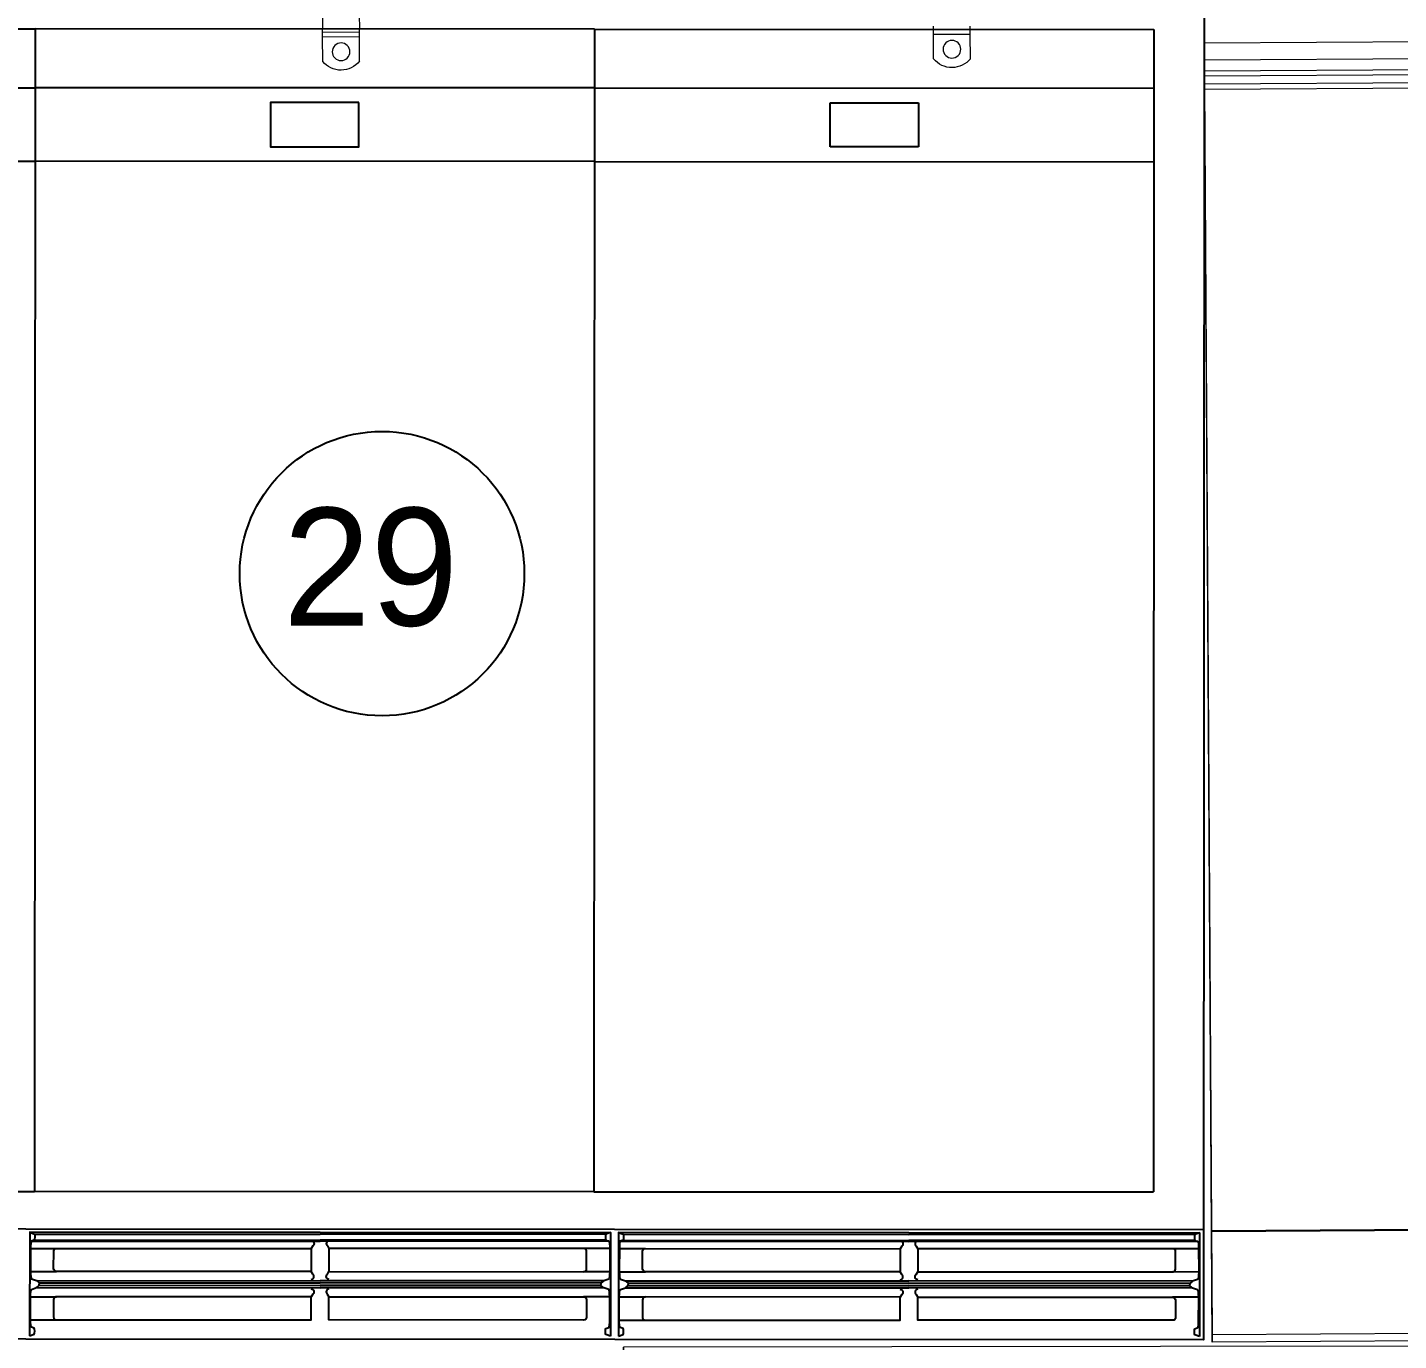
# Model space of a CAD drawing. Header units: millimetres. Extents: x -34838 to 729576, y -214038 to 121482.
# Drawn here: x 603208 to 604139, y -48211 to -47318 of the extents above; entities that cross this region are included whole.
import ezdxf

# ---------------------------------------------------------------- set-up
doc = ezdxf.new("R2010")
doc.units = ezdxf.units.MM
doc.header["$MEASUREMENT"] = 0
doc.layers.add('OBL. ЕЛЕКТР.', color=30, linetype='Continuous')
doc.layers.add('OBORUD-Plosk', color=1, linetype='Continuous')
doc.layers.add('S-Prof__Обладнання__Обладнання для водопостачання та каналізації', color=130, linetype='Continuous', lineweight=5)

# ---------------------------------------------------------------- blocks, each defined once
blk = doc.blocks.new('A$C00906D56')
at = {"layer": 'OBORUD-Plosk', "color": 0, "linetype": 'Continuous', "lineweight": 0, "extrusion": (1.77538e-18, 0.017452, 0.999848)}
for p, q in [((-157.47, 380.51), (-153.35, 1209.23)), ((-153.35, 1214.16), (-153.72, 1141.04)), ((626.74, 1210.29), (-153.35, 1214.16)), ((-153.35, 1209.23), (-153.35, 1214.16)), ((626.74, 1205.35), (-153.35, 1209.23)), ((626.74, 1210.29), (626.38, 1137.16)), ((626.74, 1205.35), (626.74, 1210.29)), ((622.62, 376.63), (626.74, 1205.35)), ((-153.72, 1140.36), (-157.81, 316.51)), ((626.38, 1137.16), (-153.72, 1141.04)), ((-153.72, 1141.04), (-153.72, 1140.36)), ((626.38, 1136.48), (-153.72, 1140.36)), ((626.38, 1136.48), (622.28, 312.64)), ((626.38, 1137.16), (626.38, 1136.48)), ((-157.47, 383.84), (-157.81, 315.6)), ((-157.47, 380.51), (-157.47, 383.84)), ((-157.47, 383.84), (622.62, 379.97)), ((-157.62, 354.19), (-157.52, 374.98)), ((-157.52, 374.98), (232.53, 373.04)), ((-157.52, 374.98), (-157.52, 371.73)), ((622.6, 376.63), (-157.47, 380.51)), ((232.43, 352.25), (232.53, 373.04)), ((232.43, 352.25), (232.53, 373.04)), ((232.53, 373.04), (232.53, 369.79)), ((232.53, 373.04), (622.58, 371.11)), ((232.53, 373.04), (232.53, 369.79)), ((622.28, 311.72), (622.62, 379.97)), ((622.62, 376.63), (622.6, 376.63)), ((622.62, 379.97), (622.62, 376.63)), ((-157.52, 371.73), (-157.8, 314.17)), ((-157.8, 315.6), (-157.57, 364.36)), ((-157.57, 364.36), (-157.62, 353.61)), ((-157.57, 364.36), (232.48, 362.42)), ((-157.52, 371.73), (232.53, 369.79)), ((232.53, 369.79), (232.24, 312.24)), ((232.53, 369.79), (232.24, 312.24)), ((232.53, 369.79), (622.58, 367.86)), ((622.58, 367.86), (622.29, 310.3)), ((622.47, 350.31), (622.58, 371.11)), ((622.58, 371.11), (622.58, 371.11)), ((622.58, 371.11), (622.58, 367.86)), ((232.24, 313.05), (232.48, 362.42)), ((232.24, 313.05), (232.48, 362.42)), ((232.48, 362.42), (232.42, 351.67)), ((232.48, 362.42), (232.42, 351.67)), ((232.48, 362.42), (622.52, 360.48)), ((622.29, 311.11), (622.52, 360.48)), ((622.52, 360.48), (622.47, 349.73)), ((-157.62, 353.2), (232.42, 351.26)), ((232.42, 351.26), (622.47, 349.32)), ((622.47, 349.32), (622.47, 349.32)), ((-59.22, 332.92), (-59.32, 314.4)), ((-59.22, 332.21), (-59.31, 314.4)), ((-59.22, 332.21), (-59.22, 332.92)), ((-59.22, 332.92), (133.85, 331.96)), ((133.85, 331.25), (-59.22, 332.21)), ((133.85, 331.96), (133.76, 313.44)), ((133.76, 312.73), (133.85, 331.25)), ((133.85, 331.96), (133.85, 331.25)), ((330.82, 330.99), (330.73, 312.46)), ((330.82, 330.27), (330.73, 312.46)), ((330.82, 330.27), (330.82, 330.99)), ((330.82, 330.99), (523.9, 330.03)), ((523.9, 329.31), (330.82, 330.27)), ((523.9, 330.03), (523.8, 311.5)), ((523.8, 310.79), (523.9, 329.31)), ((523.9, 330.03), (523.9, 329.31)), ((622.28, 312.64), (-157.81, 316.51)), ((-157.81, 316.51), (-157.81, 315.6)), ((-157.81, 315.6), (200.54, 313.81)), ((-157.8, 314.99), (-157.8, 315.6)), ((-157.8, 314.99), (203.28, 313.19)), ((-157.8, 314.17), (-157.8, 314.99)), ((-157.8, 314.17), (-59.32, 313.68)), ((-59.32, 313.68), (-59.32, 314.4)), ((-59.31, 314.4), (-59.32, 313.68)), ((-59.32, 314.4), (133.76, 313.44)), ((133.76, 313.44), (133.76, 312.73)), ((133.76, 312.73), (232.24, 312.24)), ((200.54, 314.28), (200.54, 313.31)), ((200.54, 313.81), (263.92, 313.5)), ((203.28, 313.19), (232.24, 313.05)), ((207.85, 313.4), (256.61, 313.16)), ((256.61, 312.9), (207.85, 313.14)), ((207.86, 314.37), (256.61, 314.13)), ((256.61, 313.88), (207.86, 314.12)), ((232.24, 313.02), (232.24, 313.05)), ((232.24, 313.05), (261.18, 312.91)), ((232.24, 313.02), (232.24, 313.05)), ((232.24, 312.24), (232.24, 313.02)), ((232.24, 312.24), (232.24, 313.02)), ((232.24, 312.24), (330.73, 311.75)), ((261.18, 312.91), (622.29, 311.11)), ((263.93, 313.97), (263.92, 312.99)), ((263.92, 313.5), (622.28, 311.72)), ((330.73, 311.75), (330.73, 312.46)), ((330.73, 312.46), (330.73, 311.75)), ((330.73, 312.46), (523.8, 311.5)), ((523.8, 311.5), (523.8, 310.79)), ((523.8, 310.79), (622.29, 310.3)), ((622.28, 312.64), (622.28, 311.72)), ((622.29, 310.3), (622.29, 311.11))]:
    blk.add_line(p, q, dxfattribs=at)
at = {"layer": 'OBORUD-Plosk', "color": 0, "linetype": 'Continuous', "lineweight": 0, "extrusion": (5.25214e-13, -2.57223e-15, -1)}
for centre in [(-157.62, 354.17), (232.43, 352.23), (232.43, 352.23), (622.47, 350.3)]:
    blk.add_ellipse(centre, major_axis=(-0.005, -0.975), ratio=0.000087, start_param=-0.953808, end_param=1.586931, dxfattribs=at)
at = {"layer": 'OBORUD-Plosk', "color": 0, "linetype": 'Continuous', "lineweight": 0, "extrusion": (-2.7274e-17, -5.4886e-15, -1)}
blk.add_ellipse((207.86, 314.25), major_axis=(-7.31, 0.04), ratio=0.017452, start_param=0, end_param=1.570709, dxfattribs=at)
at = {"layer": 'OBORUD-Plosk', "color": 0, "linetype": 'Continuous', "lineweight": 0, "extrusion": (-1.41994e-17, -2.85879e-15, -1)}
blk.add_ellipse((207.86, 314.25), major_axis=(-7.31, 0.04), ratio=0.017452, start_param=-1.570883, end_param=0, dxfattribs=at)
at = {"layer": 'OBORUD-Plosk', "color": 0, "linetype": 'Continuous', "lineweight": 0, "extrusion": (-1.58516e-17, -3.18838e-15, -1)}
blk.add_ellipse((207.85, 313.27), major_axis=(-7.31, 0.04), ratio=0.017452, start_param=-1.570883, end_param=1.570709, dxfattribs=at)
at = {"layer": 'OBORUD-Plosk', "color": 0, "linetype": 'Continuous', "lineweight": 0, "extrusion": (-4.50266e-17, -9.06208e-15, -1)}
blk.add_ellipse((256.61, 314), major_axis=(7.31, -0.04), ratio=0.017452, start_param=-1.570883, end_param=0, dxfattribs=at)
at = {"layer": 'OBORUD-Plosk', "color": 0, "linetype": 'Continuous', "lineweight": 0, "extrusion": (-2.03954e-17, -4.10777e-15, -1)}
blk.add_ellipse((256.61, 314), major_axis=(7.31, -0.04), ratio=0.017452, start_param=0, end_param=1.57071, dxfattribs=at)
at = {"layer": 'OBORUD-Plosk', "color": 0, "linetype": 'Continuous', "lineweight": 0, "extrusion": (-4.99499e-17, -1.00578e-14, -1)}
blk.add_ellipse((256.61, 313.03), major_axis=(7.31, -0.04), ratio=0.017452, start_param=-1.570883, end_param=1.57071, dxfattribs=at)
blk = doc.blocks.new('Трап широкий')
for p, q in [((-11.14, 244.55), (-11.24, 228.07)), ((13.86, 244.41), (13.76, 227.93)), ((403.85, 242.25), (403.76, 225.76)), ((428.85, 242.11), (428.76, 225.63)), ((-11.25, 224.88), (-11.27, 222.41)), ((-11.24, 228.07), (-11.25, 224.88)), ((13.75, 224.75), (-11.25, 224.88)), ((13.76, 227.93), (-11.24, 228.07)), ((13.75, 224.75), (13.73, 222.27)), ((13.76, 227.93), (13.75, 224.75)), ((403.76, 225.76), (403.74, 222.58)), ((428.76, 225.63), (403.76, 225.76)), ((428.76, 225.63), (428.74, 222.44)), ((-11.32, 213.22), (-11.27, 222.41)), ((13.73, 222.27), (-11.27, 222.41)), ((13.68, 213.08), (13.73, 222.27)), ((403.74, 222.58), (403.73, 220.11)), ((428.74, 222.44), (403.74, 222.58)), ((428.74, 222.44), (428.73, 219.97))]:
    blk.add_line(p, q)
for centre, major_axis, start_param, end_param in [((1.3, 234.5), (11.33, -11.3), 1.452358, 3.24569), ((1.32, 238), (4.25, -4.24), 3.919820396809793, 10.20300570398938), ((416.29, 232.2), (11.3, 11.33), -0.118438, 1.674894), ((416.31, 235.7), (4.25, -4.24), 3.919820396809793, 10.20300570398938)]:
    blk.add_ellipse(centre, major_axis=major_axis, ratio=1, start_param=start_param, end_param=end_param)

msp = doc.modelspace()

# ---------------------------------------------------------------- linework, layer by layer
at = {"color": 30}
for p, q in [((602833.32, -47319.05, 1400), (603213.32, -47319.23, 1400)), ((603213.32, -47319.23, 1400), (603212.95, -48109.23, 1400)), ((603213.32, -47319.23, 1400), (603212.95, -48109.23, 1400)), ((603593.32, -47319.41, 1400), (603213.32, -47319.23, 1400)), ((603593.32, -47319.41, 1400), (603592.95, -48109.41, 1400)), ((603593.32, -47319.41, 1400), (603592.95, -48109.41, 1400)), ((603593.32, -47319.41, 1400), (603973.32, -47319.59, 1400)), ((603973.32, -47319.59, 1400), (603972.95, -48109.59, 1400)), ((602833.3, -47359.05, 1400), (603213.3, -47359.23, 1400)), ((603593.3, -47359.41, 1400), (603213.3, -47359.23, 1400)), ((603593.3, -47359.41, 1400), (603973.3, -47359.59, 1400)), ((602833.28, -47409.05, 1400), (603213.28, -47409.23, 1400)), ((603593.28, -47409.41, 1400), (603213.28, -47409.23, 1400)), ((603593.28, -47409.41, 1400), (603973.28, -47409.59, 1400))]:
    msp.add_line(p, q, dxfattribs=at)
at = {"color": 6}
msp.add_circle((603448.97, -47689.4), 96.64, dxfattribs=at)
at = {"layer": 'OBL. ЕЛЕКТР.', "linetype": 'Continuous', "elevation": 1400}
for points in [[(604007.32, -47290.05), (604006.89, -48210.05), (602806.89, -48209.48), (602807.32, -47289.48), (604007.32, -47290.05)], [(604007.32, -47290.05), (604006.89, -48210.05), (602806.89, -48209.48), (602807.32, -47289.48), (604007.32, -47290.05)], [(602806.92, -48134.48), (603606.92, -48134.86)], [(603406.92, -48137.1), (603209.65, -48137), (603209.61, -48207.34)], [(603209.65, -48137), (603212.79, -48138.16), (603213.02, -48138.83), (603213.05, -48140.21), (603212.98, -48141.59), (603212.79, -48142.2), (603210.79, -48142.94), (603210.54, -48143.39), (603210.33, -48144.59), (603210.16, -48146.16), (603210.12, -48163.61)], [(603210.81, -48142.93), (603406.92, -48143.02)], [(603212.79, -48138.16), (603406.92, -48138.25)], [(603212.79, -48142.2), (603406.92, -48142.29)], [(603406.92, -48137.1), (603604.2, -48137.19), (603604.16, -48207.53)], [(603601.05, -48138.34), (603406.92, -48138.25)], [(603601.04, -48142.38), (603406.92, -48142.29)], [(603603.03, -48143.12), (603406.92, -48143.02)], [(603604.2, -48137.19), (603601.05, -48138.34), (603600.82, -48139.01), (603600.79, -48140.4), (603600.85, -48141.77), (603601.04, -48142.38), (603603.05, -48143.12), (603603.29, -48143.58), (603603.5, -48144.78), (603603.68, -48146.35), (603603.69, -48163.79)], [(603606.92, -48134.86), (604006.92, -48135.05)], [(603806.92, -48137.29), (603609.65, -48137.19), (603609.61, -48207.53)], [(603609.65, -48137.19), (603612.79, -48138.35), (603613.02, -48139.02), (603613.05, -48140.4), (603612.98, -48141.78), (603612.79, -48142.39), (603610.79, -48143.13), (603610.54, -48143.58), (603610.33, -48144.78), (603610.16, -48146.35), (603610.12, -48163.79)], [(603610.81, -48143.12), (603806.92, -48143.21)], [(603612.79, -48138.35), (603806.92, -48138.44)], [(603612.79, -48142.39), (603806.92, -48142.48)], [(603806.92, -48137.29), (604004.2, -48137.38), (604004.16, -48207.71)], [(604001.05, -48138.53), (603806.92, -48138.44)], [(604001.04, -48142.57), (603806.92, -48142.48)], [(604003.03, -48143.3), (603806.92, -48143.21)], [(604004.2, -48137.38), (604001.05, -48138.53), (604000.82, -48139.2), (604000.79, -48140.59), (604000.85, -48141.96), (604001.04, -48142.57), (604003.05, -48143.31), (604003.29, -48143.77), (604003.5, -48144.97), (604003.68, -48146.54), (604003.69, -48163.98)], [(603603.7, -48148.11), (603585.91, -48148.1)], [(604003.7, -48148.3), (603985.91, -48148.29)], [(603210.12, -48163.61), (603210.27, -48165.5), (603210.34, -48167.01), (603210.56, -48168.22), (603210.86, -48168.59), (603214.25, -48169.81), (603214.84, -48170.25), (603216.14, -48171.35), (603216.14, -48172.18)], [(603210.12, -48163.61), (603227.91, -48163.61)], [(603214.25, -48169.81), (603406.91, -48169.9)], [(603216.14, -48171.35), (603406.9, -48171.44)], [(603597.67, -48171.53), (603406.9, -48171.44)], [(603599.56, -48169.99), (603406.91, -48169.9)], [(603603.69, -48163.79), (603585.9, -48163.78)], [(603603.69, -48163.79), (603603.54, -48165.68), (603603.47, -48167.19), (603603.25, -48168.41), (603602.95, -48168.78), (603599.56, -48169.99), (603598.97, -48170.43), (603597.67, -48171.53), (603597.67, -48172.36)], [(603610.12, -48163.79), (603610.27, -48165.69), (603610.34, -48167.2), (603610.56, -48168.41), (603610.86, -48168.78), (603614.25, -48170), (603614.84, -48170.44), (603616.14, -48171.54), (603616.14, -48172.36)], [(603610.12, -48163.79), (603627.91, -48163.8)], [(603614.25, -48170), (603806.91, -48170.09)], [(603616.14, -48171.54), (603806.9, -48171.63)], [(603997.67, -48171.72), (603806.9, -48171.63)], [(603999.56, -48170.18), (603806.91, -48170.09)], [(604003.69, -48163.98), (603985.9, -48163.97)], [(604003.69, -48163.98), (604003.54, -48165.87), (604003.47, -48167.38), (604003.25, -48168.6), (604002.95, -48168.96), (603999.56, -48170.18), (603998.97, -48170.62), (603997.67, -48171.72), (603997.67, -48172.54)], [(603209.61, -48207.34), (603212.76, -48206.19), (603212.99, -48205.52), (603213.02, -48204.13), (603212.95, -48202.76), (603212.77, -48202.15), (603210.76, -48201.41), (603210.52, -48200.95), (603210.3, -48199.75), (603210.13, -48198.18), (603210.11, -48180.74)], [(603210.11, -48180.74), (603210.26, -48178.85), (603210.34, -48177.34), (603210.56, -48176.12), (603210.86, -48175.76), (603214.25, -48174.54), (603214.84, -48174.1), (603216.14, -48173), (603216.14, -48172.18)], [(603210.11, -48180.74), (603227.9, -48180.75)], [(603210.79, -48175.75), (603210.79, -48175.75)], [(603214.25, -48174.54), (603406.9, -48174.63)], [(603216.14, -48173), (603406.9, -48173.09)], [(603597.67, -48173.18), (603406.9, -48173.09)], [(603599.56, -48174.72), (603406.9, -48174.63)], [(603603.69, -48180.93), (603585.9, -48180.92)], [(603603.69, -48180.93), (603603.54, -48179.03), (603603.47, -48177.52), (603603.24, -48176.31), (603602.95, -48175.94), (603599.56, -48174.72), (603598.97, -48174.28), (603597.67, -48173.18), (603597.67, -48172.36)], [(603604.16, -48207.53), (603601.02, -48206.37), (603600.79, -48205.7), (603600.76, -48204.32), (603600.83, -48202.94), (603601.01, -48202.33), (603603.02, -48201.59), (603603.27, -48201.14), (603603.48, -48199.94), (603603.65, -48198.37), (603603.69, -48180.93)], [(603603.01, -48175.93), (603603.01, -48175.93)], [(603609.61, -48207.53), (603612.76, -48206.38), (603612.99, -48205.71), (603613.02, -48204.32), (603612.95, -48202.95), (603612.77, -48202.34), (603610.76, -48201.6), (603610.52, -48201.14), (603610.3, -48199.94), (603610.13, -48198.37), (603610.11, -48180.93)], [(603610.11, -48180.93), (603610.26, -48179.04), (603610.34, -48177.53), (603610.56, -48176.31), (603610.86, -48175.94), (603614.25, -48174.73), (603614.84, -48174.29), (603616.14, -48173.19), (603616.14, -48172.36)], [(603610.11, -48180.93), (603627.9, -48180.94)], [(603610.79, -48175.94), (603610.79, -48175.94)], [(603614.25, -48174.73), (603806.9, -48174.82)], [(603616.14, -48173.19), (603806.9, -48173.28)], [(603997.67, -48173.37), (603806.9, -48173.28)], [(603999.56, -48174.91), (603806.9, -48174.82)], [(604003.69, -48181.11), (604003.54, -48179.22), (604003.47, -48177.71), (604003.24, -48176.5), (604002.95, -48176.13), (603999.56, -48174.91), (603998.97, -48174.47), (603997.67, -48173.37), (603997.67, -48172.54)], [(604003.01, -48176.12), (604003.01, -48176.12)], [(604003.69, -48181.11), (603985.9, -48181.11)], [(604004.16, -48207.71), (604001.02, -48206.56), (604000.79, -48205.89), (604000.76, -48204.51), (604000.83, -48203.13), (604001.01, -48202.52), (604003.02, -48201.78), (604003.27, -48201.33), (604003.48, -48200.13), (604003.65, -48198.56), (604003.69, -48181.11)]]:
    msp.add_lwpolyline(points, dxfattribs=at)
for points in [[(603400.92, -48142.64, -0.670169), (603402.02, -48146.23), (603400.92, -48148.01)], [(603412.92, -48142.64, 0.670169), (603411.82, -48146.23), (603412.92, -48148.02)], [(603800.92, -48142.83, -0.670169), (603802.02, -48146.42), (603800.92, -48148.2)], [(603812.92, -48142.83, 0.670169), (603811.82, -48146.42), (603812.92, -48148.21)], [(603210.13, -48147.92), (603227.92, -48147.93), (603400.92, -48148.01), (603400.91, -48163.7), (603227.91, -48163.61, -0.414214), (603225.91, -48161.61), (603225.92, -48149.93, -0.539248), (603227.92, -48147.93)], [(603585.91, -48148.1), (603412.92, -48148.02), (603412.91, -48163.7), (603585.9, -48163.78, 0.414214), (603587.91, -48161.78), (603587.91, -48150.1, 0.539248), (603585.91, -48148.1, -0.102205)], [(603610.13, -48148.11), (603627.92, -48148.12), (603800.92, -48148.2), (603800.91, -48163.88), (603627.91, -48163.8, -0.414214), (603625.91, -48161.8), (603625.92, -48150.12, -0.539248), (603627.92, -48148.12)], [(603985.91, -48148.29), (603812.92, -48148.21), (603812.91, -48163.89), (603985.9, -48163.97, 0.414214), (603987.91, -48161.97), (603987.91, -48150.29, 0.539248), (603985.91, -48148.29, -0.102205)], [(603400.91, -48169.07, 0.670169), (603402.01, -48165.48), (603400.91, -48163.7)], [(603412.91, -48169.08, -0.670169), (603411.81, -48165.49), (603412.91, -48163.7)], [(603800.91, -48169.26, 0.670169), (603802.01, -48165.67), (603800.91, -48163.88)], [(603812.91, -48169.26, -0.670169), (603811.81, -48165.68), (603812.91, -48163.89)], [(603210.11, -48196.42), (603227.9, -48196.43), (603400.89, -48196.51), (603400.9, -48180.83), (603227.9, -48180.75, 0.414214), (603225.9, -48182.75), (603225.9, -48194.43, 0.539248), (603227.9, -48196.43)], [(603400.9, -48175.45, -0.670169), (603402, -48179.04), (603400.9, -48180.83)], [(603412.9, -48175.46, 0.670169), (603411.8, -48179.05), (603412.9, -48180.84)], [(603585.89, -48196.6), (603412.89, -48196.52), (603412.9, -48180.84), (603585.9, -48180.92, -0.414214), (603587.9, -48182.92), (603587.89, -48194.6, -0.539248), (603585.89, -48196.6, 0.102205)], [(603610.11, -48196.61), (603627.9, -48196.62), (603800.89, -48196.7), (603800.9, -48181.02), (603627.9, -48180.94, 0.414214), (603625.9, -48182.94), (603625.9, -48194.62, 0.539248), (603627.9, -48196.62)], [(603800.9, -48175.64, -0.670169), (603802, -48179.23), (603800.9, -48181.02)], [(603812.9, -48175.65, 0.670169), (603811.8, -48179.24), (603812.9, -48181.02)], [(603985.89, -48196.79), (603812.89, -48196.71), (603812.9, -48181.02), (603985.9, -48181.11, -0.414214), (603987.9, -48183.11), (603987.89, -48194.79, -0.539248), (603985.89, -48196.79, 0.102205)]]:
    msp.add_lwpolyline(points, format="xyb", dxfattribs=at)
at = {"layer": 'OBORUD-Plosk', "color": 30}
for p, q in [((603753.28, -47399.48, 1400), (603753.29, -47369.48, 1400)), ((603753.29, -47369.48, 1400), (603813.29, -47369.51, 1400)), ((603813.29, -47369.51, 1400), (603813.28, -47399.51, 1400)), ((603813.28, -47399.51, 1400), (603753.28, -47399.48, 1400)), ((602832.95, -48109.05, 1400), (603212.95, -48109.23, 1400)), ((603592.95, -48109.41, 1400), (603212.95, -48109.23, 1400)), ((603592.95, -48109.41, 1400), (603972.95, -48109.59, 1400))]:
    msp.add_line(p, q, dxfattribs=at)
at = {"layer": 'OBORUD-Plosk', "color": 30, "elevation": 1400}
msp.add_lwpolyline([(603433.29, -47369.33), (603373.29, -47369.3), (603373.28, -47399.3), (603433.28, -47399.33)], close=True, dxfattribs=at)

# ---------------------------------------------------------------- block references
at = {"layer": 'OBORUD-Plosk', "linetype": 'Continuous'}
for p, xscale, yscale, zscale, rotation in [((604168.79, -46966.4, 1400), -1.025520170876749, 1.025520170876748, 1.025520170876749, 180.0610889319511), ((603778.03, -49459.22, 1400), 1.02552017087675, 1.02552017087675, 1.02552017087675, 0.362465332822392)]:
    msp.add_blockref('A$C00906D56', p, dxfattribs=dict(at, xscale=xscale, yscale=yscale, zscale=zscale, rotation=rotation))
at = {"layer": 'S-Prof__Обладнання__Обладнання для водопостачання та каналізації', "xscale": -1, "rotation": 179.9202719825038}
msp.add_blockref('Трап широкий', (603420.13, -47096.79, 2800), dxfattribs=at)

# ---------------------------------------------------------------- texts
at = {"color": 6, "insert": (603213.66, -47644.73), "char_height": 80, "attachment_point": 1}
msp.add_mtext_dynamic_manual_height_columns('\\pxqc;29', width=455.1365, gutter_width=12.5, heights=[80], dxfattribs=at)

doc.saveas('drawing.dxf')
